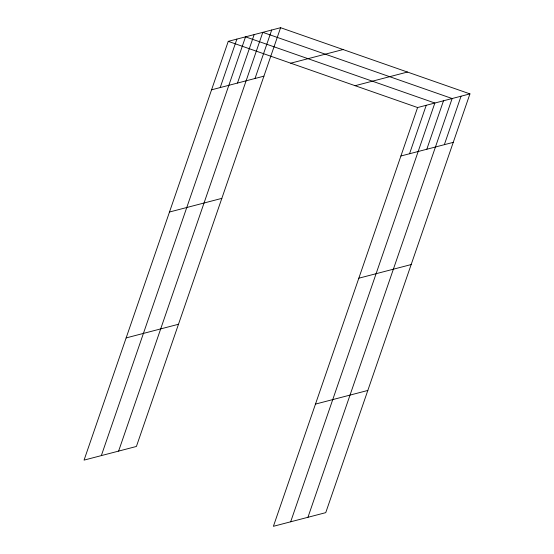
<?xml version="1.0" encoding="UTF-8"?>
<svg xmlns="http://www.w3.org/2000/svg" width="554" height="554" viewBox="0 0 554 554"><rect width="100%" height="100%" fill="white"/><g stroke="black" fill="none" stroke-linecap="round" stroke-linejoin="round"><path stroke-width="0.83" d="M280.601 27.7L228.255 41.349L84.063 460.111L136.409 446.462L280.601 27.7L469.937 93.889L325.745 512.651L273.399 526.3L417.591 107.538L469.937 93.889M220.201 87.567L236.89 39.099M101.34 455.61L245.533 36.848L434.862 103.03L290.67 521.799M237.479 83.065L254.168 34.59M118.611 451.101L262.804 32.34L452.14 98.529L307.948 517.291M255.013 78.488L271.702 30.02M409.538 153.756L426.227 105.288M426.809 149.248L443.498 100.78M444.35 144.677L461.039 96.209M290.732 63.191L343.085 49.541M211.566 89.817L263.912 76.168M355.107 85.697L407.453 72.048M169.489 212.016L221.835 198.367M400.902 156.006L453.248 142.357M126.139 337.919L178.485 324.263M358.826 278.205L411.172 264.556M315.475 404.101L367.821 390.452M228.255 41.349L417.591 107.538"/></g></svg>
